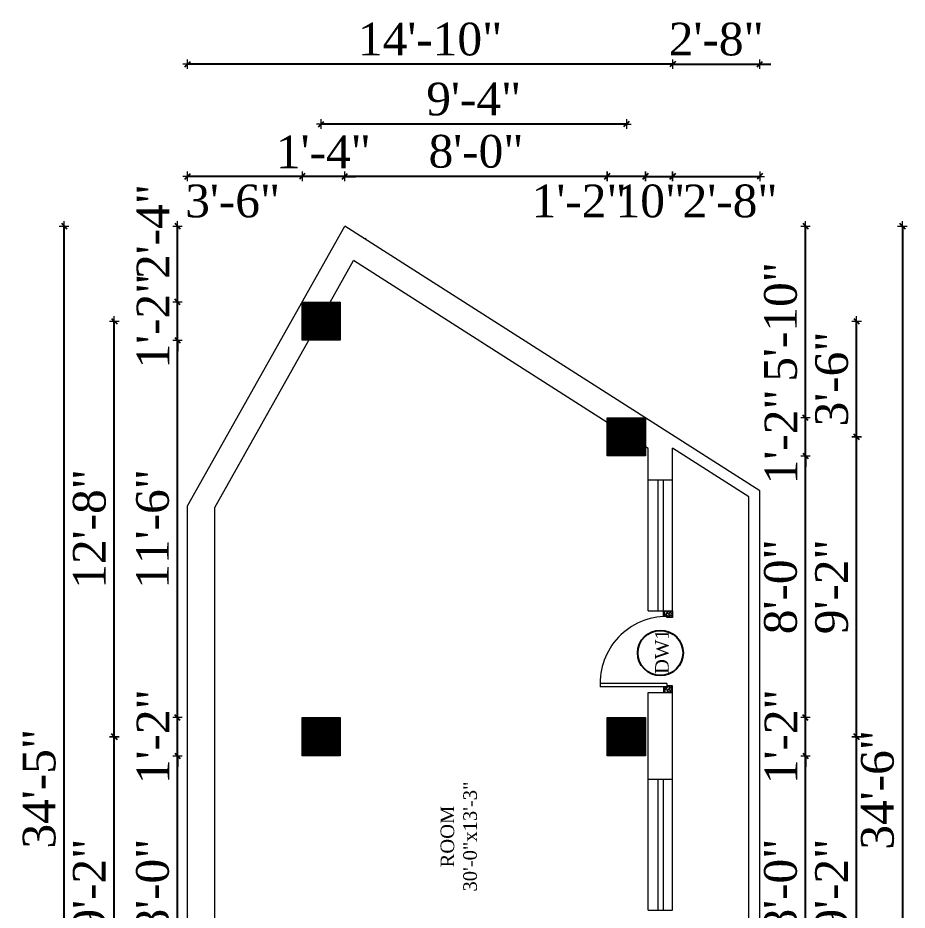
# Model space of a CAD drawing. Header units: inches. Extents: x 4069 to 91030, y -7803 to 12535.
# Drawn here: x 31927.5 to 32253.9, y 3394.3 to 3721.7 of the extents above; entities that cross this region are included whole.
import ezdxf

# ---------------------------------------------------------------- set-up
doc = ezdxf.new("R2010")
doc.units = ezdxf.units.IN
doc.header["$LTSCALE"] = 5
doc.header["$MEASUREMENT"] = 0
for name, color, linetype, lineweight in [('A-WALL', 7, 'Continuous', 9), ('Dimension', 7, 'Continuous', 18), ('DOOR', 62, 'Continuous', 0)]:
    doc.layers.add(name, color=color, linetype=linetype, lineweight=lineweight)
doc.layers.add('dim line', color=7, linetype='Continuous', lineweight=15, true_color=0xfab2b2)
doc.layers.add('TEXT', color=6, linetype='Continuous')
doc.layers.add('WALL', color=7, linetype='Continuous')
doc.styles.add('ordinary', font='times.ttf')
doc.dimstyles.new('Copy of 96', dxfattribs={"dimtxt": 7, "dimasz": 4, "dimexe": 0.5, "dimexo": 0.5, "dimgap": 3, "dimtad": 1, "dimdec": 1, "dimzin": 11, "dimdsep": 46, "dimlunit": 4, "dimtxsty": 'ordinary', "dimblk": 'OBLIQUE', "dimcen": 0.09, "dimse1": 1, "dimse2": 1, "dimclrt": 6, "dimazin": 0, "dimtfac": 1, "dimtdec": 1, "dimtix": 1, "dimtmove": 2, "dimatfit": 3, "dimldrblk": 'leader', "dimfxl": 0.5, "dimfxlon": 1, "dimtolj": 1, "dimtzin": 0, "dimarcsym": 0})
pattern_1 = [(135, (33647.55626, -21080.73319), (-0.08838834765, -0.08838834765), [])]

# ---------------------------------------------------------------- blocks, each defined once
blk = doc.blocks.new('oblique')
at = {"color": 0, "lineweight": -2}
blk.add_line((0.25, 0.25), (-0.25, -0.25), dxfattribs=at)
at = {"layer": 'dim line', "lineweight": 9}
for p, q in [((-0.4375, 0), (0.4375, 0)), ((0, 0.4375), (0, -0.4375))]:
    blk.add_line(p, q, dxfattribs=at)
blk = doc.blocks.new('*D1068')
at = {"layer": 'A-WALL', "color": 0, "lineweight": -2, "ltscale": 5, "transparency": 16777216}
blk.add_line((32216.59, 3355.34), (32216.59, 3450.97), dxfattribs=at)
at = {"layer": 'Defpoints', "color": 0, "ltscale": 5, "transparency": 16777216}
for p in [(32157.84, 3450.97, -58.17), (32216.59, 3450.97), (32157.84, 3355.34, -58.17)]:
    blk.add_point(p, dxfattribs=at)
at = {"layer": 'A-WALL', "color": 0, "lineweight": -2, "ltscale": 5, "transparency": 16777216, "xscale": 4, "yscale": 4, "zscale": 4}
for p, rotation in [((32216.59, 3450.97), 90), ((32216.59, 3355.34), 270)]:
    blk.add_blockref('oblique', p, dxfattribs=dict(at, rotation=rotation))
at = {"layer": 'A-WALL', "color": 6, "ltscale": 5, "transparency": 16777216, "insert": (32207.49, 3403.16), "char_height": 12, "attachment_point": 5, "rotation": 90, "style": 'ordinary'}
blk.add_mtext('\\A1;8\'-0"', dxfattribs=at)
blk = doc.blocks.new('_OBLIQUE')
at = {"color": 0, "linetype": 'ByBlock'}
blk.add_line((-0.5, -0.5), (0.5, 0.5), dxfattribs=at)
blk = doc.blocks.new('leader')
at = {"layer": 'Dimension'}
for p, q in [((0, -4.328), (0, 4.328)), ((-4.424, 0), (4.424, 0))]:
    blk.add_line(p, q, dxfattribs=at)
blk = doc.blocks.new('*D1069')
at = {"layer": 'A-WALL', "color": 0, "lineweight": -2, "ltscale": 5, "transparency": 16777216}
for p, q in [((32216.59, 3464.97), (32216.59, 3468.97)), ((32216.59, 3450.97), (32216.59, 3464.97)), ((32216.59, 3450.97), (32216.59, 3446.97))]:
    blk.add_line(p, q, dxfattribs=at)
at = {"layer": 'Defpoints', "color": 0, "ltscale": 5, "transparency": 16777216}
for p in [(32157.84, 3464.97, -58.17), (32216.59, 3464.97), (32157.84, 3450.97, -58.17)]:
    blk.add_point(p, dxfattribs=at)
at = {"layer": 'A-WALL', "color": 0, "lineweight": -2, "ltscale": 5, "transparency": 16777216, "xscale": 4, "yscale": 4, "zscale": 4}
for p, rotation in [((32216.59, 3464.97), 270), ((32216.59, 3450.97), 90)]:
    blk.add_blockref('oblique', p, dxfattribs=dict(at, rotation=rotation))
at = {"layer": 'A-WALL', "color": 6, "ltscale": 5, "transparency": 16777216, "insert": (32207.59, 3457.97), "char_height": 12, "attachment_point": 5, "rotation": 90, "style": 'ordinary'}
blk.add_mtext('\\A1;1\'-2"', dxfattribs=at)
blk = doc.blocks.new('*D1070')
at = {"layer": 'A-WALL', "color": 0, "lineweight": -2, "ltscale": 5, "transparency": 16777216}
blk.add_line((32216.59, 3464.97), (32216.59, 3560.97), dxfattribs=at)
at = {"layer": 'Defpoints', "color": 0, "ltscale": 5, "transparency": 16777216}
for p in [(32157.84, 3560.97), (32216.59, 3560.97), (32157.84, 3464.97, -58.17)]:
    blk.add_point(p, dxfattribs=at)
at = {"layer": 'A-WALL', "color": 0, "lineweight": -2, "ltscale": 5, "transparency": 16777216, "xscale": 4, "yscale": 4, "zscale": 4}
for p, rotation in [((32216.59, 3560.97), 90), ((32216.59, 3464.97), 270)]:
    blk.add_blockref('oblique', p, dxfattribs=dict(at, rotation=rotation))
at = {"layer": 'A-WALL', "color": 6, "ltscale": 5, "transparency": 16777216, "insert": (32207.49, 3512.97), "char_height": 12, "attachment_point": 5, "rotation": 90, "style": 'ordinary'}
blk.add_mtext('\\A1;8\'-0"', dxfattribs=at)
blk = doc.blocks.new('*D1071')
at = {"layer": 'A-WALL', "color": 0, "lineweight": -2, "ltscale": 5, "transparency": 16777216}
for p, q in [((32216.59, 3574.97), (32216.59, 3578.97)), ((32216.59, 3560.97), (32216.59, 3574.97)), ((32216.59, 3560.97), (32216.59, 3556.97))]:
    blk.add_line(p, q, dxfattribs=at)
at = {"layer": 'Defpoints', "color": 0, "ltscale": 5, "transparency": 16777216}
for p in [(32157.84, 3574.97, -58.17), (32216.59, 3574.97), (32157.84, 3560.97)]:
    blk.add_point(p, dxfattribs=at)
at = {"layer": 'A-WALL', "color": 0, "lineweight": -2, "ltscale": 5, "transparency": 16777216, "xscale": 4, "yscale": 4, "zscale": 4}
for p, rotation in [((32216.59, 3574.97), 270), ((32216.59, 3560.97), 90)]:
    blk.add_blockref('oblique', p, dxfattribs=dict(at, rotation=rotation))
at = {"layer": 'A-WALL', "color": 6, "ltscale": 5, "transparency": 16777216, "insert": (32207.59, 3567.97), "char_height": 12, "attachment_point": 5, "rotation": 90, "style": 'ordinary'}
blk.add_mtext('\\A1;1\'-2"', dxfattribs=at)
blk = doc.blocks.new('*D1072')
at = {"layer": 'A-WALL', "color": 0, "lineweight": -2, "ltscale": 5, "transparency": 16777216}
blk.add_line((32235.34, 3348.34), (32235.34, 3457.97), dxfattribs=at)
at = {"layer": 'Defpoints', "color": 0, "ltscale": 5, "transparency": 16777216}
for p in [(32150.84, 3457.97, -58.17), (32235.34, 3457.97), (32150.84, 3348.34, -58.17)]:
    blk.add_point(p, dxfattribs=at)
at = {"layer": 'A-WALL', "color": 0, "lineweight": -2, "ltscale": 5, "transparency": 16777216, "xscale": 4, "yscale": 4, "zscale": 4}
for p, rotation in [((32235.34, 3457.97), 90), ((32235.34, 3348.34), 270)]:
    blk.add_blockref('oblique', p, dxfattribs=dict(at, rotation=rotation))
at = {"layer": 'A-WALL', "color": 6, "ltscale": 5, "transparency": 16777216, "insert": (32226.22, 3403.16), "char_height": 12, "attachment_point": 5, "rotation": 90, "style": 'ordinary'}
blk.add_mtext('\\A1;9\'-2"', dxfattribs=at)
blk = doc.blocks.new('*D1073')
at = {"layer": 'A-WALL', "color": 0, "lineweight": -2, "ltscale": 5, "transparency": 16777216}
blk.add_line((32235.34, 3457.97), (32235.34, 3567.97), dxfattribs=at)
at = {"layer": 'Defpoints', "color": 0, "ltscale": 5, "transparency": 16777216}
for p in [(32150.84, 3567.97, -58.17), (32235.34, 3567.97), (32150.84, 3457.97, -58.17)]:
    blk.add_point(p, dxfattribs=at)
at = {"layer": 'A-WALL', "color": 0, "lineweight": -2, "ltscale": 5, "transparency": 16777216, "xscale": 4, "yscale": 4, "zscale": 4}
for p, rotation in [((32235.34, 3567.97), 90), ((32235.34, 3457.97), 270)]:
    blk.add_blockref('oblique', p, dxfattribs=dict(at, rotation=rotation))
at = {"layer": 'A-WALL', "color": 6, "ltscale": 5, "transparency": 16777216, "insert": (32226.22, 3512.97), "char_height": 12, "attachment_point": 5, "rotation": 90, "style": 'ordinary'}
blk.add_mtext('\\A1;9\'-2"', dxfattribs=at)
blk = doc.blocks.new('*D954')
at = {"layer": 'A-WALL', "color": 0, "lineweight": -2, "ltscale": 5, "transparency": 16777216}
blk.add_line((32252.15, 3645.3), (32252.15, 3231.63), dxfattribs=at)
at = {"layer": 'Defpoints', "color": 0, "ltscale": 5, "transparency": 16777216}
for p in [(32047.5, 3645.3, -58), (32157.84, 3231.63, -58.17), (32252.15, 3231.63)]:
    blk.add_point(p, dxfattribs=at)
at = {"layer": 'A-WALL', "color": 0, "lineweight": -2, "ltscale": 5, "transparency": 16777216, "xscale": 4, "yscale": 4, "zscale": 4}
for p, rotation in [((32252.15, 3645.3), 90), ((32252.15, 3231.63), 270)]:
    blk.add_blockref('oblique', p, dxfattribs=dict(at, rotation=rotation))
at = {"layer": 'A-WALL', "color": 6, "ltscale": 5, "transparency": 16777216, "insert": (32243.05, 3438.47), "char_height": 12, "attachment_point": 5, "rotation": 90, "style": 'ordinary'}
blk.add_mtext('\\A1;34\'-6"', dxfattribs=at)
blk = doc.blocks.new('*D1076')
at = {"layer": 'A-WALL', "color": 0, "lineweight": -2, "ltscale": 5, "transparency": 16777216}
blk.add_line((31986.13, 3355.34), (31986.13, 3450.97), dxfattribs=at)
at = {"layer": 'Defpoints', "color": 0, "ltscale": 5, "transparency": 16777216}
for p in [(31986.13, 3450.97), (32031.84, 3450.97, -58.17), (32031.84, 3355.34, -58.17)]:
    blk.add_point(p, dxfattribs=at)
at = {"layer": 'A-WALL', "color": 0, "lineweight": -2, "ltscale": 5, "transparency": 16777216, "xscale": 4, "yscale": 4, "zscale": 4}
for p, rotation in [((31986.13, 3450.97), 90), ((31986.13, 3355.34), 270)]:
    blk.add_blockref('oblique', p, dxfattribs=dict(at, rotation=rotation))
at = {"layer": 'A-WALL', "color": 6, "ltscale": 5, "transparency": 16777216, "insert": (31977.02, 3403.16), "char_height": 12, "attachment_point": 5, "rotation": 90, "style": 'ordinary'}
blk.add_mtext('\\A1;8\'-0"', dxfattribs=at)
blk = doc.blocks.new('*D1077')
at = {"layer": 'A-WALL', "color": 0, "lineweight": -2, "ltscale": 5, "transparency": 16777216}
for p, q in [((31986.13, 3464.97), (31986.13, 3468.97)), ((31986.13, 3450.97), (31986.13, 3464.97)), ((31986.13, 3450.97), (31986.13, 3446.97))]:
    blk.add_line(p, q, dxfattribs=at)
at = {"layer": 'Defpoints', "color": 0, "ltscale": 5, "transparency": 16777216}
for p in [(31986.13, 3464.97), (32031.84, 3464.97, -58.17), (32031.84, 3450.97, -58.17)]:
    blk.add_point(p, dxfattribs=at)
at = {"layer": 'A-WALL', "color": 0, "lineweight": -2, "ltscale": 5, "transparency": 16777216, "xscale": 4, "yscale": 4, "zscale": 4}
for p, rotation in [((31986.13, 3464.97), 270), ((31986.13, 3450.97), 90)]:
    blk.add_blockref('oblique', p, dxfattribs=dict(at, rotation=rotation))
at = {"layer": 'A-WALL', "color": 6, "ltscale": 5, "transparency": 16777216, "insert": (31977.13, 3457.97), "char_height": 12, "attachment_point": 5, "rotation": 90, "style": 'ordinary'}
blk.add_mtext('\\A1;1\'-2"', dxfattribs=at)
blk = doc.blocks.new('*D956')
at = {"layer": 'A-WALL', "color": 0, "lineweight": -2, "ltscale": 5, "transparency": 16777216}
blk.add_line((31986.13, 3464.97), (31986.13, 3603.42), dxfattribs=at)
at = {"layer": 'Defpoints', "color": 0, "ltscale": 5, "transparency": 16777216}
for p in [(31986.13, 3603.42), (32031.84, 3603.42, -58.17), (32031.84, 3464.97, -58.17)]:
    blk.add_point(p, dxfattribs=at)
at = {"layer": 'A-WALL', "color": 0, "lineweight": -2, "ltscale": 5, "transparency": 16777216, "xscale": 4, "yscale": 4, "zscale": 4}
for p, rotation in [((31986.13, 3603.42), 90), ((31986.13, 3464.97), 270)]:
    blk.add_blockref('oblique', p, dxfattribs=dict(at, rotation=rotation))
at = {"layer": 'A-WALL', "color": 6, "ltscale": 5, "transparency": 16777216, "insert": (31977.02, 3534.19), "char_height": 12, "attachment_point": 5, "rotation": 90, "style": 'ordinary'}
blk.add_mtext('\\A1;11\'-6"', dxfattribs=at)
blk = doc.blocks.new('*D1078')
at = {"layer": 'A-WALL', "color": 0, "lineweight": -2, "ltscale": 5, "transparency": 16777216}
for p, q in [((31986.13, 3617.42), (31986.13, 3621.42)), ((31986.13, 3603.42), (31986.13, 3617.42)), ((31986.13, 3603.42), (31986.13, 3599.42))]:
    blk.add_line(p, q, dxfattribs=at)
at = {"layer": 'Defpoints', "color": 0, "ltscale": 5, "transparency": 16777216}
for p in [(31986.13, 3617.42), (32031.84, 3617.42, -58.17), (32031.84, 3603.42, -58.17)]:
    blk.add_point(p, dxfattribs=at)
at = {"layer": 'A-WALL', "color": 0, "lineweight": -2, "ltscale": 5, "transparency": 16777216, "xscale": 4, "yscale": 4, "zscale": 4}
for p, rotation in [((31986.13, 3617.42), 270), ((31986.13, 3603.42), 90)]:
    blk.add_blockref('oblique', p, dxfattribs=dict(at, rotation=rotation))
at = {"layer": 'A-WALL', "color": 6, "ltscale": 5, "transparency": 16777216, "insert": (31977.13, 3610.42), "char_height": 12, "attachment_point": 5, "rotation": 90, "style": 'ordinary'}
blk.add_mtext('\\A1;1\'-2"', dxfattribs=at)
blk = doc.blocks.new('*D1079')
at = {"layer": 'A-WALL', "color": 0, "lineweight": -2, "ltscale": 5, "transparency": 16777216}
blk.add_line((31962.93, 3348.34), (31962.93, 3457.97), dxfattribs=at)
at = {"layer": 'Defpoints', "color": 0, "ltscale": 5, "transparency": 16777216}
for p in [(31962.93, 3457.97), (32038.84, 3457.97, -58.17), (32038.84, 3348.34, -58.17)]:
    blk.add_point(p, dxfattribs=at)
at = {"layer": 'A-WALL', "color": 0, "lineweight": -2, "ltscale": 5, "transparency": 16777216, "xscale": 4, "yscale": 4, "zscale": 4}
for p, rotation in [((31962.93, 3457.97), 90), ((31962.93, 3348.34), 270)]:
    blk.add_blockref('oblique', p, dxfattribs=dict(at, rotation=rotation))
at = {"layer": 'A-WALL', "color": 6, "ltscale": 5, "transparency": 16777216, "insert": (31953.81, 3403.16), "char_height": 12, "attachment_point": 5, "rotation": 90, "style": 'ordinary'}
blk.add_mtext('\\A1;9\'-2"', dxfattribs=at)
blk = doc.blocks.new('*D1080')
at = {"layer": 'A-WALL', "color": 0, "lineweight": -2, "ltscale": 5, "transparency": 16777216}
blk.add_line((31962.93, 3457.97), (31962.93, 3610.42), dxfattribs=at)
at = {"layer": 'Defpoints', "color": 0, "ltscale": 5, "transparency": 16777216}
for p in [(31962.93, 3610.42), (32038.84, 3610.42, -58.17), (32038.84, 3457.97, -58.17)]:
    blk.add_point(p, dxfattribs=at)
at = {"layer": 'A-WALL', "color": 0, "lineweight": -2, "ltscale": 5, "transparency": 16777216, "xscale": 4, "yscale": 4, "zscale": 4}
for p, rotation in [((31962.93, 3610.42), 90), ((31962.93, 3457.97), 270)]:
    blk.add_blockref('oblique', p, dxfattribs=dict(at, rotation=rotation))
at = {"layer": 'A-WALL', "color": 6, "ltscale": 5, "transparency": 16777216, "insert": (31953.83, 3534.19), "char_height": 12, "attachment_point": 5, "rotation": 90, "style": 'ordinary'}
blk.add_mtext('\\A1;12\'-8"', dxfattribs=at)
blk = doc.blocks.new('*D958')
at = {"layer": 'A-WALL', "color": 0, "lineweight": -2, "ltscale": 5, "transparency": 16777216}
blk.add_line((31944.5, 3232.45), (31944.5, 3645.3), dxfattribs=at)
at = {"layer": 'Defpoints', "color": 0, "ltscale": 5, "transparency": 16777216}
for p in [(31944.5, 3645.3), (32047.5, 3645.3, -58), (32031.84, 3232.45, -58.17)]:
    blk.add_point(p, dxfattribs=at)
at = {"layer": 'A-WALL', "color": 0, "lineweight": -2, "ltscale": 5, "transparency": 16777216, "xscale": 4, "yscale": 4, "zscale": 4}
for p, rotation in [((31944.5, 3645.3), 90), ((31944.5, 3232.45), 270)]:
    blk.add_blockref('oblique', p, dxfattribs=dict(at, rotation=rotation))
at = {"layer": 'A-WALL', "color": 6, "ltscale": 5, "transparency": 16777216, "insert": (31935.4, 3438.88), "char_height": 12, "attachment_point": 5, "rotation": 90, "style": 'ordinary'}
blk.add_mtext('\\A1;34\'-5"', dxfattribs=at)
blk = doc.blocks.new('*D1082')
at = {"layer": 'A-WALL', "color": 0, "lineweight": -2, "ltscale": 5, "transparency": 16777216}
blk.add_line((31986.13, 3617.42), (31986.13, 3645.3), dxfattribs=at)
at = {"layer": 'Defpoints', "color": 0, "ltscale": 5, "transparency": 16777216}
for p in [(31986.13, 3645.3), (32047.5, 3645.3, -58), (32031.84, 3617.42, -58.17)]:
    blk.add_point(p, dxfattribs=at)
at = {"layer": 'A-WALL', "color": 0, "lineweight": -2, "ltscale": 5, "transparency": 16777216, "xscale": 4, "yscale": 4, "zscale": 4}
for p, rotation in [((31986.13, 3645.3), 90), ((31986.13, 3617.42), 270)]:
    blk.add_blockref('oblique', p, dxfattribs=dict(at, rotation=rotation))
at = {"layer": 'A-WALL', "color": 6, "ltscale": 5, "transparency": 16777216, "insert": (31977.13, 3643.29), "char_height": 12, "attachment_point": 5, "rotation": 90, "style": 'ordinary'}
blk.add_mtext('\\A1;2\'-4"', dxfattribs=at)
blk = doc.blocks.new('*D1083')
at = {"layer": 'A-WALL', "color": 0, "lineweight": -2, "ltscale": 5, "transparency": 16777216}
blk.add_line((32216.59, 3574.97), (32216.59, 3645.3), dxfattribs=at)
at = {"layer": 'Defpoints', "color": 0, "ltscale": 5, "transparency": 16777216}
for p in [(32047.5, 3645.3, -116.34), (32216.59, 3645.3), (32157.84, 3574.97, -58.17)]:
    blk.add_point(p, dxfattribs=at)
at = {"layer": 'A-WALL', "color": 0, "lineweight": -2, "ltscale": 5, "transparency": 16777216, "xscale": 4, "yscale": 4, "zscale": 4}
for p, rotation in [((32216.59, 3645.3), 90), ((32216.59, 3574.97), 270)]:
    blk.add_blockref('oblique', p, dxfattribs=dict(at, rotation=rotation))
at = {"layer": 'A-WALL', "color": 6, "ltscale": 5, "transparency": 16777216, "insert": (32207.49, 3610.13), "char_height": 12, "attachment_point": 5, "rotation": 90, "style": 'ordinary'}
blk.add_mtext('\\A1;5\'-10"', dxfattribs=at)
blk = doc.blocks.new('*D963')
at = {"layer": 'A-WALL', "color": 0, "lineweight": -2, "ltscale": 5, "transparency": 16777216}
blk.add_line((32157.84, 3663.51), (32143.84, 3663.51), dxfattribs=at)
at = {"layer": 'Defpoints', "color": 0, "ltscale": 5, "transparency": 16777216}
for p in [(32143.84, 3663.51), (32143.84, 3574.97, -58.17), (32157.84, 3574.97, -58.17)]:
    blk.add_point(p, dxfattribs=at)
at = {"layer": 'A-WALL', "color": 0, "lineweight": -2, "ltscale": 5, "transparency": 16777216, "xscale": 4, "yscale": 4, "zscale": 4, "rotation": 180}
blk.add_blockref('oblique', (32143.84, 3663.51), dxfattribs=at)
at = {"layer": 'A-WALL', "color": 0, "lineweight": -2, "ltscale": 5, "transparency": 16777216, "xscale": 4, "yscale": 4, "zscale": 4}
blk.add_blockref('oblique', (32157.84, 3663.51), dxfattribs=at)
at = {"layer": 'A-WALL', "color": 6, "ltscale": 5, "transparency": 16777216, "insert": (32133.53, 3654.51), "char_height": 12, "attachment_point": 5, "style": 'ordinary'}
blk.add_mtext('\\A1;1\'-2"', dxfattribs=at)
blk = doc.blocks.new('*D964')
at = {"layer": 'A-WALL', "color": 0, "lineweight": -2, "ltscale": 5, "transparency": 16777216}
blk.add_line((32167.84, 3704.68), (31989.84, 3704.68), dxfattribs=at)
at = {"layer": 'Defpoints', "color": 0, "ltscale": 5, "transparency": 16777216}
for p in [(31989.84, 3704.68), (32167.84, 3568.59, -58.17), (31989.84, 3542.64, -58.17)]:
    blk.add_point(p, dxfattribs=at)
at = {"layer": 'A-WALL', "color": 0, "lineweight": -2, "ltscale": 5, "transparency": 16777216, "xscale": 4, "yscale": 4, "zscale": 4, "rotation": 180}
blk.add_blockref('oblique', (31989.84, 3704.68), dxfattribs=at)
at = {"layer": 'A-WALL', "color": 0, "lineweight": -2, "ltscale": 5, "transparency": 16777216, "xscale": 4, "yscale": 4, "zscale": 4}
blk.add_blockref('oblique', (32167.84, 3704.68), dxfattribs=at)
at = {"layer": 'A-WALL', "color": 6, "ltscale": 5, "transparency": 16777216, "insert": (32078.84, 3713.79), "char_height": 12, "attachment_point": 5, "style": 'ordinary'}
blk.add_mtext('\\A1;14\'-10"', dxfattribs=at)
blk = doc.blocks.new('*D965')
at = {"layer": 'A-WALL', "color": 0, "lineweight": -2, "ltscale": 5, "transparency": 16777216}
blk.add_line((32143.84, 3663.51), (32047.5, 3663.51), dxfattribs=at)
at = {"layer": 'Defpoints', "color": 0, "ltscale": 5, "transparency": 16777216}
for p in [(32047.5, 3663.51), (32047.5, 3645.3, -116.34), (32143.84, 3574.97, -58.17)]:
    blk.add_point(p, dxfattribs=at)
at = {"layer": 'A-WALL', "color": 0, "lineweight": -2, "ltscale": 5, "transparency": 16777216, "xscale": 4, "yscale": 4, "zscale": 4, "rotation": 180}
blk.add_blockref('oblique', (32047.5, 3663.51), dxfattribs=at)
at = {"layer": 'A-WALL', "color": 0, "lineweight": -2, "ltscale": 5, "transparency": 16777216, "xscale": 4, "yscale": 4, "zscale": 4}
blk.add_blockref('oblique', (32143.84, 3663.51), dxfattribs=at)
at = {"layer": 'A-WALL', "color": 6, "ltscale": 5, "transparency": 16777216, "insert": (32095.67, 3672.62), "char_height": 12, "attachment_point": 5, "style": 'ordinary'}
blk.add_mtext('\\A1;8\'-0"', dxfattribs=at)
blk = doc.blocks.new('*D966')
at = {"layer": 'A-WALL', "color": 0, "lineweight": -2, "ltscale": 5, "transparency": 16777216}
for p, q in [((32031.84, 3663.51), (32027.84, 3663.51)), ((32047.5, 3663.51), (32031.84, 3663.51)), ((32047.5, 3663.51), (32051.5, 3663.51))]:
    blk.add_line(p, q, dxfattribs=at)
at = {"layer": 'Defpoints', "color": 0, "ltscale": 5, "transparency": 16777216}
for p in [(32031.84, 3663.51), (32047.5, 3645.3, -116.34), (32031.84, 3617.42, -58.17)]:
    blk.add_point(p, dxfattribs=at)
at = {"layer": 'A-WALL', "color": 0, "lineweight": -2, "ltscale": 5, "transparency": 16777216, "xscale": 4, "yscale": 4, "zscale": 4}
blk.add_blockref('oblique', (32031.84, 3663.51), dxfattribs=at)
at = {"layer": 'A-WALL', "color": 0, "lineweight": -2, "ltscale": 5, "transparency": 16777216, "xscale": 4, "yscale": 4, "zscale": 4, "rotation": 180}
blk.add_blockref('oblique', (32047.5, 3663.51), dxfattribs=at)
at = {"layer": 'A-WALL', "color": 6, "ltscale": 5, "transparency": 16777216, "insert": (32039.67, 3672.51), "char_height": 12, "attachment_point": 5, "style": 'ordinary'}
blk.add_mtext('\\A1;1\'-4"', dxfattribs=at)
blk = doc.blocks.new('*D967')
at = {"layer": 'A-WALL', "color": 0, "lineweight": -2, "ltscale": 5, "transparency": 16777216}
blk.add_line((32157.84, 3663.51), (32167.84, 3663.51), dxfattribs=at)
at = {"layer": 'Defpoints', "color": 0, "ltscale": 5, "transparency": 16777216}
for p in [(32167.84, 3663.51), (32157.84, 3574.97, -58.17), (32167.84, 3568.59, -58)]:
    blk.add_point(p, dxfattribs=at)
at = {"layer": 'A-WALL', "color": 0, "lineweight": -2, "ltscale": 5, "transparency": 16777216, "xscale": 4, "yscale": 4, "zscale": 4, "rotation": 180}
blk.add_blockref('oblique', (32157.84, 3663.51), dxfattribs=at)
at = {"layer": 'A-WALL', "color": 0, "lineweight": -2, "ltscale": 5, "transparency": 16777216, "xscale": 4, "yscale": 4, "zscale": 4}
blk.add_blockref('oblique', (32167.84, 3663.51), dxfattribs=at)
at = {"layer": 'A-WALL', "color": 6, "ltscale": 5, "transparency": 16777216, "insert": (32159.65, 3654.41), "char_height": 12, "attachment_point": 5, "style": 'ordinary'}
blk.add_mtext('\\A1;10"', dxfattribs=at)
blk = doc.blocks.new('*D881')
at = {"layer": 'A-WALL', "color": 0, "lineweight": -2, "ltscale": 5, "transparency": 16777216}
blk.add_line((32150.84, 3682.69), (32038.84, 3682.69), dxfattribs=at)
at = {"layer": 'Defpoints', "color": 0, "ltscale": 5, "transparency": 16777216}
for p in [(32038.84, 3682.69), (32038.84, 3610.42, -58.17), (32150.84, 3567.97, -58.17)]:
    blk.add_point(p, dxfattribs=at)
at = {"layer": 'A-WALL', "color": 0, "lineweight": -2, "ltscale": 5, "transparency": 16777216, "xscale": 4, "yscale": 4, "zscale": 4, "rotation": 180}
blk.add_blockref('oblique', (32038.84, 3682.69), dxfattribs=at)
at = {"layer": 'A-WALL', "color": 0, "lineweight": -2, "ltscale": 5, "transparency": 16777216, "xscale": 4, "yscale": 4, "zscale": 4}
blk.add_blockref('oblique', (32150.84, 3682.69), dxfattribs=at)
at = {"layer": 'A-WALL', "color": 6, "ltscale": 5, "transparency": 16777216, "insert": (32094.84, 3691.81), "char_height": 12, "attachment_point": 5, "style": 'ordinary'}
blk.add_mtext('\\A1;9\'-4"', dxfattribs=at)
blk = doc.blocks.new('*D882')
at = {"layer": 'A-WALL', "color": 0, "lineweight": -2, "ltscale": 5, "transparency": 16777216}
blk.add_line((32031.84, 3663.51), (31989.84, 3663.51), dxfattribs=at)
at = {"layer": 'Defpoints', "color": 0, "ltscale": 5, "transparency": 16777216}
for p in [(31989.84, 3663.51), (32031.84, 3617.42, -58.17), (31989.84, 3542.64, -58.17)]:
    blk.add_point(p, dxfattribs=at)
at = {"layer": 'A-WALL', "color": 0, "lineweight": -2, "ltscale": 5, "transparency": 16777216, "xscale": 4, "yscale": 4, "zscale": 4, "rotation": 180}
blk.add_blockref('oblique', (31989.84, 3663.51), dxfattribs=at)
at = {"layer": 'A-WALL', "color": 0, "lineweight": -2, "ltscale": 5, "transparency": 16777216, "xscale": 4, "yscale": 4, "zscale": 4}
blk.add_blockref('oblique', (32031.84, 3663.51), dxfattribs=at)
at = {"layer": 'A-WALL', "color": 6, "ltscale": 5, "transparency": 16777216, "insert": (32006.37, 3654.41), "char_height": 12, "attachment_point": 5, "style": 'ordinary'}
blk.add_mtext('\\A1;3\'-6"', dxfattribs=at)
blk = doc.blocks.new('*D970')
at = {"layer": 'A-WALL', "color": 0, "lineweight": -2, "ltscale": 5, "transparency": 16777216}
blk.add_line((32167.84, 3663.51), (32199.84, 3663.51), dxfattribs=at)
at = {"layer": 'Defpoints', "color": 0, "ltscale": 5, "transparency": 16777216}
for p in [(32199.84, 3663.51), (32167.84, 3568.59, -58), (32199.84, 3548.19, -58)]:
    blk.add_point(p, dxfattribs=at)
at = {"layer": 'A-WALL', "color": 0, "lineweight": -2, "ltscale": 5, "transparency": 16777216, "xscale": 4, "yscale": 4, "zscale": 4, "rotation": 180}
blk.add_blockref('oblique', (32167.84, 3663.51), dxfattribs=at)
at = {"layer": 'A-WALL', "color": 0, "lineweight": -2, "ltscale": 5, "transparency": 16777216, "xscale": 4, "yscale": 4, "zscale": 4}
blk.add_blockref('oblique', (32199.84, 3663.51), dxfattribs=at)
at = {"layer": 'A-WALL', "color": 6, "ltscale": 5, "transparency": 16777216, "insert": (32188.92, 3654.41), "char_height": 12, "attachment_point": 5, "style": 'ordinary'}
blk.add_mtext('\\A1;2\'-8"', dxfattribs=at)
blk = doc.blocks.new('*D883')
at = {"layer": 'A-WALL', "color": 0, "lineweight": -2, "ltscale": 5, "transparency": 16777216}
for p, q in [((32167.84, 3704.68), (32163.84, 3704.68)), ((32167.84, 3704.68), (32199.84, 3704.68)), ((32199.84, 3704.68), (32203.84, 3704.68))]:
    blk.add_line(p, q, dxfattribs=at)
at = {"layer": 'Defpoints', "color": 0, "ltscale": 5, "transparency": 16777216}
for p in [(32199.84, 3704.68), (32167.84, 3568.59, -58.17), (32199.84, 3548.19, -58)]:
    blk.add_point(p, dxfattribs=at)
at = {"layer": 'A-WALL', "color": 0, "lineweight": -2, "ltscale": 5, "transparency": 16777216, "xscale": 4, "yscale": 4, "zscale": 4}
blk.add_blockref('oblique', (32167.84, 3704.68), dxfattribs=at)
at = {"layer": 'A-WALL', "color": 0, "lineweight": -2, "ltscale": 5, "transparency": 16777216, "xscale": 4, "yscale": 4, "zscale": 4, "rotation": 180}
blk.add_blockref('oblique', (32199.84, 3704.68), dxfattribs=at)
at = {"layer": 'A-WALL', "color": 6, "ltscale": 5, "transparency": 16777216, "insert": (32183.84, 3713.79), "char_height": 12, "attachment_point": 5, "style": 'ordinary'}
blk.add_mtext('\\A1;2\'-8"', dxfattribs=at)
blk = doc.blocks.new('*D971')
at = {"layer": 'A-WALL', "color": 0, "lineweight": -2, "ltscale": 5, "transparency": 16777216}
blk.add_line((32235.34, 3567.97), (32235.34, 3610.42), dxfattribs=at)
at = {"layer": 'Defpoints', "color": 0, "ltscale": 5, "transparency": 16777216}
for p in [(32038.84, 3610.42, -58.17), (32235.34, 3610.42), (32150.84, 3567.97, -58.17)]:
    blk.add_point(p, dxfattribs=at)
at = {"layer": 'A-WALL', "color": 0, "lineweight": -2, "ltscale": 5, "transparency": 16777216, "xscale": 4, "yscale": 4, "zscale": 4}
for p, rotation in [((32235.34, 3610.42), 90), ((32235.34, 3567.97), 270)]:
    blk.add_blockref('oblique', p, dxfattribs=dict(at, rotation=rotation))
at = {"layer": 'A-WALL', "color": 6, "ltscale": 5, "transparency": 16777216, "insert": (32226.24, 3589.19), "char_height": 12, "attachment_point": 5, "rotation": 90, "style": 'ordinary'}
blk.add_mtext('\\A1;3\'-6"', dxfattribs=at)
blk = doc.blocks.new('A$C27B36B59')
at = {"layer": 'DOOR'}
for p, q in [((0, 4), (0, 0)), ((2.5, 4), (0, 4)), ((2.5, 2.5), (2.5, 4)), ((0, 0), (3, 0)), ((3, 2.5), (2.5, 2.5)), ((3, 0), (3, 2.5))]:
    blk.add_line(p, q, dxfattribs=at)
for centre, radius, start, end in [((-1.4, -0.54), 4.75, 22.1411, 72.838), ((1.34, 2.09), 1.64, 45.138, 144.8948), ((2.21, 0.3), 2.49, 83.3149, 152.658), ((0.13, 0.37), 2.05, 349.4875, 93.6805), ((1.96, -0.47), 2.01, 58.7447, 166.495), ((-0.06, 0.32), 1.13, 343.542, 86.947), ((2.08, -0.4), 1.17, 38.2816, 160.1519)]:
    blk.add_arc(centre, radius, start, end, dxfattribs=at)
blk = doc.blocks.new('D2')
at = {"layer": 'DOOR'}
for p, q in [((74473.95, 24047.59), (74473.95, 24018.09)), ((74473.95, 24047.59), (74475.45, 24047.59)), ((74475.45, 24047.59), (74475.45, 24018.13))]:
    blk.add_line(p, q, dxfattribs=at)
blk.add_arc((74473.95, 24047.59), 29.5, 180, 272.9146, dxfattribs=at)
at = {"layer": 'DOOR', "xscale": -1, "rotation": 180}
blk.add_blockref('A$C27B36B59', (74441.95, 24050.09), dxfattribs=at)
at = {"layer": 'DOOR', "rotation": 180}
blk.add_blockref('A$C27B36B59', (74477.95, 24050.09), dxfattribs=at)

msp = doc.modelspace()

# ---------------------------------------------------------------- hatches: boundary and pattern name
at = {"layer": 'A-WALL', "ltscale": 5}
h = msp.add_hatch(dxfattribs=at)
h.set_pattern_fill('ANSI31', color=256, angle=90)
h.set_pattern_definition(pattern_1)
h.paths.add_polyline_path([(32045.84, 3603.42), (32045.84, 3617.42), (32031.84, 3617.42), (32031.84, 3603.42)])
h = msp.add_hatch(dxfattribs=at)
h.set_pattern_fill('ANSI31', color=256, angle=90)
h.set_pattern_definition(pattern_1)
h.paths.add_polyline_path([(32143.84, 3560.97), (32157.84, 3560.97), (32157.84, 3574.97), (32143.84, 3574.97)])
h = msp.add_hatch(dxfattribs=at)
h.set_pattern_fill('ANSI31', color=256, angle=90)
h.set_pattern_definition(pattern_1)
h.paths.add_polyline_path([(32045.84, 3450.97), (32045.84, 3464.97), (32031.84, 3464.97), (32031.84, 3450.97)])
h = msp.add_hatch(dxfattribs=at)
h.set_pattern_fill('ANSI31', color=256, angle=90)
h.set_pattern_definition(pattern_1)
h.paths.add_polyline_path([(32143.84, 3450.97), (32157.84, 3450.97), (32157.84, 3464.97), (32143.84, 3464.97)])

# ---------------------------------------------------------------- linework, layer by layer
for p, q in [((31989.84, 3542.64, -58), (32047.5, 3645.3, -58)), ((32199.84, 3548.19, -58), (32047.5, 3645.3, -58)), ((32055.1, 3640.46, -116.34), (32055.34, 3640.9, -116.34)), ((32042.16, 3617.42, -58), (32050.68, 3632.6, -58)), ((32143.84, 3573.22, -58), (32050.68, 3632.6, -58)), ((32031.84, 3617.42, -116.34), (32031.84, 3603.42, -114.22)), ((31999.84, 3542.07, -58), (32034.32, 3603.46, -58)), ((32158.84, 3563.66, -58), (32157.84, 3564.29, -58)), ((32158.84, 3504.16, -58.17), (32158.84, 3563.66, -58.17)), ((32167.84, 3504.16, -58.17), (32167.84, 3563.85, -58.17)), ((32195.84, 3546, -58), (32167.84, 3563.85, -58)), ((32158.84, 3552.16, -58.17), (32167.84, 3552.16, -58.17)), ((32162.34, 3552.16, -58.17), (32162.34, 3504.16, -58.17)), ((32164.34, 3552.16, -58.17), (32164.34, 3504.16, -58.17)), ((32199.84, 3231.36, -58.17), (32199.84, 3548.19, -58.17)), ((32195.84, 3235.38, -58.17), (32195.84, 3546, -58.17)), ((31989.84, 3232.73, -58.17), (31989.84, 3542.64, -58.17)), ((31999.84, 3241.66, -58.17), (31999.84, 3542.07, -58.17)), ((32158.84, 3504.16, -58.17), (32167.84, 3504.16, -58.17)), ((32158.84, 3394.34, -58.17), (32158.84, 3474.16, -58.17)), ((32158.84, 3474.16, -58.17), (32167.84, 3474.16, -58.17)), ((32167.84, 3394.34, -58.17), (32167.84, 3474.16, -58.17)), ((32158.84, 3442.34, -58.17), (32167.84, 3442.34, -58.17)), ((32162.34, 3442.34, -58.17), (32162.34, 3394.34, -58.17)), ((32164.34, 3442.34, -58.17), (32164.34, 3394.34, -58.17)), ((32158.84, 3394.34, -58.17), (32167.84, 3394.34, -58.17))]:
    msp.add_line(p, q, dxfattribs=at)
at = {"layer": 'A-WALL', "ltscale": 5, "elevation": -58.17}
for points in [[(32031.84, 3603.42), (32031.84, 3617.42), (32045.84, 3617.42), (32045.84, 3603.42)], [(32143.84, 3560.97), (32143.84, 3574.97), (32157.84, 3574.97), (32157.84, 3560.97)], [(32031.84, 3450.97), (32031.84, 3464.97), (32045.84, 3464.97), (32045.84, 3450.97)], [(32143.84, 3450.97), (32143.84, 3464.97), (32157.84, 3464.97), (32157.84, 3450.97)]]:
    msp.add_lwpolyline(points, close=True, dxfattribs=at)
at = {"layer": 'TEXT'}
msp.add_circle((32163.34, 3488.68, -58.17), 8.3, dxfattribs=at)

# ---------------------------------------------------------------- block references
at = {"layer": 'WALL', "color": 2, "linetype": 'ByBlock', "xscale": 0.8332999999984168, "yscale": 0.8333000000000084, "zscale": 0.8333, "rotation": 270}
msp.add_blockref('D2', (12126.9, 65536.63, -58.17), dxfattribs=at)

# ---------------------------------------------------------------- texts
at = {"layer": 'TEXT', "style": 'ordinary'}
msp.add_text('DW1', height=5, rotation=90.0004, dxfattribs=at).set_placement((32166.4, 3480.97, -58.17))
at = {"layer": 'TEXT', "insert": (32096.06, 3421.34), "char_height": 5, "attachment_point": 8, "rotation": 89.9996, "style": 'ordinary'}
msp.add_mtext_dynamic_manual_height_columns('ROOM\\P30\'-0"x13\'-3"', width=101.5687, gutter_width=1720.72, heights=[0], dxfattribs=at)

# ---------------------------------------------------------------- dimensions: what is measured, and where the dimension line sits
at = {"layer": 'A-WALL', "ltscale": 5}
for base, p1, p2, angle, picture, middle in [((31989.84, 3704.68), (32167.84, 3568.59, -58.17), (31989.84, 3542.64, -58.17), 180, '*D964', (32078.84, 3713.79)), ((32199.84, 3704.68), (32167.84, 3568.59, -58.17), (32199.84, 3548.19, -58), 180, '*D883', (32183.84, 3713.79)), ((32038.84, 3682.69), (32150.84, 3567.97, -58.17), (32038.84, 3610.42, -58.17), 180, '*D881', (32094.84, 3691.81)), ((32031.84, 3663.51), (32047.5, 3645.3, -116.34), (32031.84, 3617.42, -58.17), 180, '*D966', (32039.67, 3672.51)), ((32047.5, 3663.51), (32143.84, 3574.97, -58.17), (32047.5, 3645.3, -116.34), 180, '*D965', (32095.67, 3672.62)), ((31944.5, 3645.3), (32031.84, 3232.45, -58.17), (32047.5, 3645.3, -58), 90, '*D958', (31935.4, 3438.88)), ((32252.15, 3231.63), (32047.5, 3645.3, -58), (32157.84, 3231.63, -58.17), 90, '*D954', (32243.05, 3438.47)), ((32216.59, 3645.3), (32157.84, 3574.97, -58.17), (32047.5, 3645.3, -116.34), 90, '*D1083', (32207.49, 3610.13)), ((31986.13, 3617.42), (32031.84, 3603.42, -58.17), (32031.84, 3617.42, -58.17), 90, '*D1078', (31977.13, 3610.42)), ((31962.93, 3610.42), (32038.84, 3457.97, -58.17), (32038.84, 3610.42, -58.17), 90, '*D1080', (31953.83, 3534.19)), ((32235.34, 3610.42), (32150.84, 3567.97, -58.17), (32038.84, 3610.42, -58.17), 90, '*D971', (32226.24, 3589.19)), ((31986.13, 3603.42), (32031.84, 3464.97, -58.17), (32031.84, 3603.42, -58.17), 90, '*D956', (31977.02, 3534.19)), ((32216.59, 3574.97), (32157.84, 3560.97), (32157.84, 3574.97, -58.17), 90, '*D1071', (32207.59, 3567.97)), ((32235.34, 3567.97), (32150.84, 3457.97, -58.17), (32150.84, 3567.97, -58.17), 90, '*D1073', (32226.22, 3512.97)), ((32216.59, 3560.97), (32157.84, 3464.97, -58.17), (32157.84, 3560.97), 90, '*D1070', (32207.49, 3512.97)), ((31986.13, 3464.97), (32031.84, 3450.97, -58.17), (32031.84, 3464.97, -58.17), 90, '*D1077', (31977.13, 3457.97)), ((32216.59, 3464.97), (32157.84, 3450.97, -58.17), (32157.84, 3464.97, -58.17), 90, '*D1069', (32207.59, 3457.97)), ((31962.93, 3457.97), (32038.84, 3348.34, -58.17), (32038.84, 3457.97, -58.17), 90, '*D1079', (31953.81, 3403.16)), ((32235.34, 3457.97), (32150.84, 3348.34, -58.17), (32150.84, 3457.97, -58.17), 90, '*D1072', (32226.22, 3403.16)), ((31986.13, 3450.97), (32031.84, 3355.34, -58.17), (32031.84, 3450.97, -58.17), 90, '*D1076', (31977.02, 3403.16)), ((32216.59, 3450.97), (32157.84, 3355.34, -58.17), (32157.84, 3450.97, -58.17), 90, '*D1068', (32207.49, 3403.16))]:
    dim = msp.add_linear_dim(base=base, p1=p1, p2=p2, angle=angle, dimstyle='Copy of 96', override={"dimtxt": 12, "dimdec": 0, "dimblk": 'oblique', "dimtdec": 0, "dimarcsym": 1}, dxfattribs=at)
    dim.commit()
    dim.dimension.update_dxf_attribs({"geometry": picture, "text_midpoint": middle})
for base, p1, p2, angle, picture, middle in [((31989.84, 3663.51), (32031.84, 3617.42, -58.17), (31989.84, 3542.64, -58.17), 180, '*D882', (32006.37, 3654.41)), ((32143.84, 3663.51), (32157.84, 3574.97, -58.17), (32143.84, 3574.97, -58.17), 180, '*D963', (32133.53, 3654.51)), ((32167.84, 3663.51), (32157.84, 3574.97, -58.17), (32167.84, 3568.59, -58), 180, '*D967', (32159.65, 3654.41)), ((32199.84, 3663.51), (32167.84, 3568.59, -58), (32199.84, 3548.19, -58), 180, '*D970', (32188.92, 3654.41)), ((31986.13, 3645.3), (32031.84, 3617.42, -58.17), (32047.5, 3645.3, -58), 90, '*D1082', (31977.13, 3643.29))]:
    dim = msp.add_linear_dim(base=base, p1=p1, p2=p2, angle=angle, dimstyle='Copy of 96', override={"dimtxt": 12, "dimdec": 0, "dimblk": 'oblique', "dimtdec": 0, "dimarcsym": 1}, dxfattribs=at)
    dim.commit()
    dim.dimension.update_dxf_attribs({"geometry": picture, "text_midpoint": middle, "dimtype": 160})

doc.saveas('drawing.dxf')
